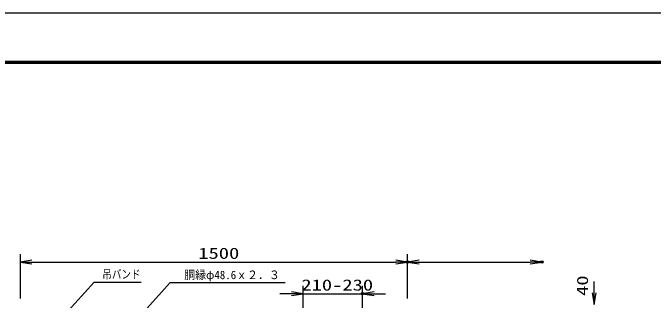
# Model space of a CAD drawing. Units: millimetres, scale not verified. Extents: x -4455 to 4455, y -3150 to 3150.
# Drawn here: x -3174 to -693, y 2035 to 3150 of the extents above; entities that cross this region are included whole.
import ezdxf
from ezdxf.enums import TextEntityAlignment as Align

# ---------------------------------------------------------------- set-up
doc = ezdxf.new("R2010")
doc.units = ezdxf.units.MM
doc.header["$LTSCALE"] = 20
doc.header["$PDMODE"] = 32
doc.header["$PDSIZE"] = 10
for name, color, linetype, lineweight in [('0-1_1', 7, 'Continuous', 25), ('0-2_0', 7, 'Continuous', 25), ('0-4_EXTCNT-L', 4, 'Continuous', 25), ('0-5_DEFPOINTS', 7, 'Continuous', 25), ('0-7_WAKU', 7, 'Continuous', 25)]:
    doc.layers.add(name, color=color, linetype=linetype, lineweight=lineweight)
doc.styles.add('ＭＳ ゴシック', font='')
doc.styles.get('ＭＳ ゴシック').set_extended_font_data('MS Gothic')

# ---------------------------------------------------------------- blocks, each defined once
blk = doc.blocks.new('C21')
at = {"layer": '0-1_1', "color": 4}
for points in [[(29396.4, 75444.9), (31649.1, 77944.9), (40539.1, 77944.9)], [(29823.3, 75814), (29583.8, 75652.9), (29719.2, 75907.8)]]:
    blk.add_lwpolyline(points, dxfattribs=at)
blk.add_lwpolyline([(29875.3, 75767.2), (29396.4, 75444.9), (29667.2, 75954.6)], close=True, dxfattribs=at)
blk = doc.blocks.new('DARROWS')
at = {"layer": '0-2_0', "color": 2}
blk.add_line((0, 0), (-19.982, 0), dxfattribs=at)
blk.add_lwpolyline([(-20, -3.333), (0, 0), (-20, 3.333)], dxfattribs=at)

msp = doc.modelspace()

# ---------------------------------------------------------------- linework, layer by layer
at = {"layer": '0-1_1', "color": 4}
for p, q in [((-2971.17, 1980.12), (-2858.53, 2105.12)), ((-2858.53, 2105.12), (-2676.71, 2105.12))]:
    msp.add_line(p, q, dxfattribs=at)
at = {"layer": '0-2_0', "color": 1}
for p, q in [((-3144.57, 2041.12), (-3144.57, 2213.12)), ((-1644.57, 2041.12), (-1644.57, 2213.12))]:
    msp.add_line(p, q, dxfattribs=at)
at = {"layer": '0-2_0', "color": 2}
for p, q in [((-3099.57, 2183.12), (-1689.57, 2183.12)), ((-922.15, 2063.12), (-922.15, 2108.12))]:
    msp.add_line(p, q, dxfattribs=at)
at = {"layer": '0-4_EXTCNT-L', "color": 1}
for p, q in [((-1644.57, 2041.12), (-1644.57, 2213.12)), ((-2049.57, 1939.12), (-2049.57, 2090.14)), ((-1819.57, 1939.12), (-1819.57, 2090.14))]:
    msp.add_line(p, q, dxfattribs=at)
at = {"layer": '0-4_EXTCNT-L', "color": 2}
for p, q in [((-1599.57, 2183.12), (-1169.57, 2183.12)), ((-2094.57, 2060.14), (-2139.57, 2060.14)), ((-2049.57, 2060.14), (-1819.57, 2060.14)), ((-1774.57, 2060.14), (-1729.57, 2060.14))]:
    msp.add_line(p, q, dxfattribs=at)
at = {"layer": '0-5_DEFPOINTS'}
for p in [(-1644.57, 2183.12), (-1124.57, 2183.12), (-1819.57, 2060.14)]:
    msp.add_point(p, dxfattribs=at)
at = {"layer": '0-7_WAKU', "color": 3}
msp.add_lwpolyline([(-4455, 3150), (4455, 3150), (4455, -3150), (-4455, -3150)], close=True, dxfattribs=at)
at = {"layer": '0-7_WAKU'}
for points in [[(-4155, 2962.5), (4155, 2962.5), (4155, -2962.5), (-4155, -2962.5)], [(-4153.13, 2960.62), (4153.12, 2960.62), (4153.12, -2960.63), (-4153.13, -2960.63)], [(-4151.25, 2958.75), (4151.25, 2958.75), (4151.25, -2958.75), (-4151.25, -2958.75)], [(-4149.38, 2956.87), (4149.37, 2956.87), (4149.37, -2956.88), (-4149.38, -2956.88)], [(-4147.5, 2955), (4147.5, 2955), (4147.5, -2955), (-4147.5, -2955)]]:
    msp.add_lwpolyline(points, close=True, dxfattribs=at)

# ---------------------------------------------------------------- block references
at = {"layer": '0-2_0', "xscale": 2.25, "yscale": 2.25}
for p, rotation in [((-3144.57, 2183.12), 180), ((-922.15, 2018.12), 270)]:
    msp.add_blockref('DARROWS', p, dxfattribs=dict(at, rotation=rotation))
at = {"layer": '0-2_0'}
for name, p, xscale, yscale in [('DARROWS', (-1644.57, 2183.12), 2.25, 2.25), ('C21', (-4146.06, -1794.13), 0.05, 0.05)]:
    msp.add_blockref(name, p, dxfattribs=dict(at, xscale=xscale, yscale=yscale))
at = {"layer": '0-4_EXTCNT-L', "xscale": 2.25, "yscale": 2.25, "rotation": 180}
for p in [(-1644.57, 2183.12), (-1819.57, 2060.14)]:
    msp.add_blockref('DARROWS', p, dxfattribs=at)
at = {"layer": '0-4_EXTCNT-L', "xscale": 2.25, "yscale": 2.25}
for p in [(-1124.57, 2183.12), (-2049.57, 2060.14)]:
    msp.add_blockref('DARROWS', p, dxfattribs=at)

# ---------------------------------------------------------------- texts
at = {"layer": '0-1_1', "color": 4, "style": 'ＭＳ ゴシック'}
for s, height, width, p in [('吊バンド', 33.02, 0.8, (-2827.03, 2108.77)), ('胴縁φ48.6ｘ２．３', 32.68, 0.95, (-2509.75, 2106.83))]:
    msp.add_text(s, height=height, dxfattribs=dict(at, width=width)).set_placement(p, align=Align.BOTTOM_LEFT)
at = {"layer": '0-2_0', "color": 3, "style": 'ＭＳ ゴシック', "width": 1.35}
msp.add_text('1500', height=43.26, dxfattribs=at).set_placement((-2455.32, 2182.29), align=Align.BOTTOM_LEFT)
msp.add_text('40', height=43.26, rotation=90, dxfattribs=at).set_placement((-932.64, 2051.48), align=Align.BOTTOM_LEFT)
at = {"layer": '0-4_EXTCNT-L', "color": 3, "style": 'ＭＳ ゴシック', "width": 1.35}
msp.add_text('210-230', height=43.26, dxfattribs=at).set_placement((-2056.07, 2059.31), align=Align.BOTTOM_LEFT)

doc.saveas('drawing.dxf')
